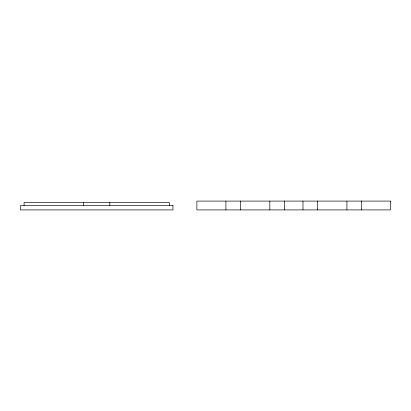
<?xml version="1.0" encoding="UTF-8"?>
<svg xmlns="http://www.w3.org/2000/svg" width="411" height="411" viewBox="0 0 411 411"><rect width="100%" height="100%" fill="white"/><g stroke="black" fill="none" stroke-linecap="round" stroke-linejoin="round"><path stroke-width="0.62" d="M361.418 201.087L361.418 209.913M346.91 201.087L346.91 209.913M317.492 201.087L317.492 209.913M302.984 201.087L302.984 209.913M284.345 201.087L284.345 209.913M269.837 201.087L269.837 209.913M240.42 201.087L240.42 209.913M225.911 201.087L225.911 209.913M169.404 205.5L169.404 202.556L24.079 202.556L24.079 205.5M109.835 202.556L109.835 205.5M83.654 202.556L83.654 205.5M390.45 201.087L196.879 201.087L196.879 209.913L390.45 209.913L390.45 201.087M172.939 205.5L20.55 205.5L20.55 209.913L172.939 209.913L172.939 205.5"/></g></svg>
